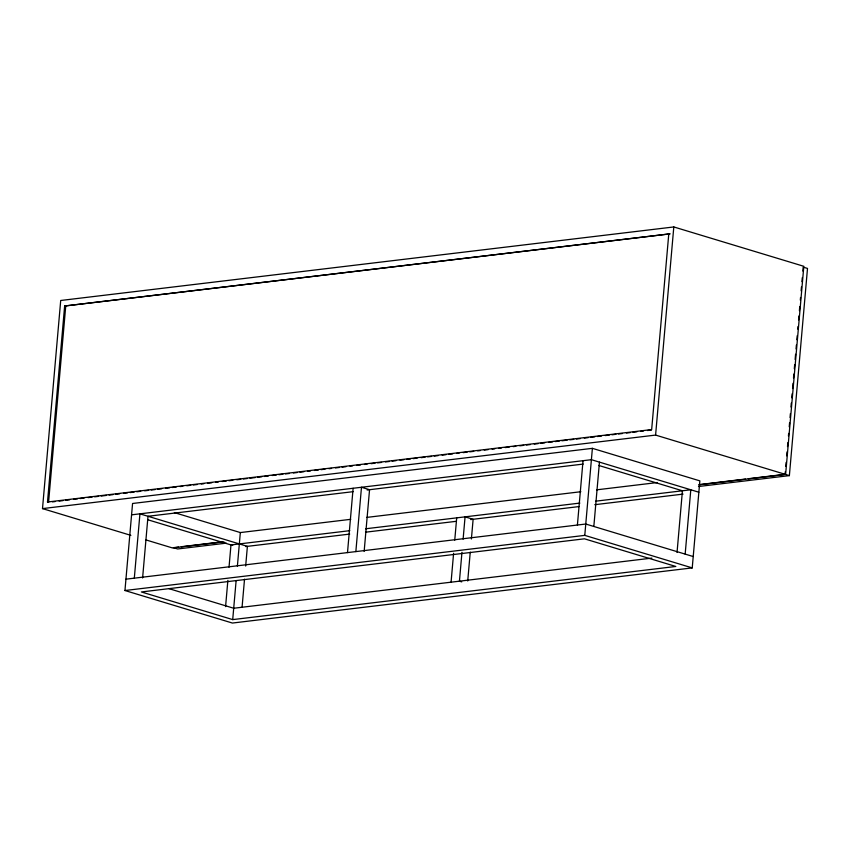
<?xml version="1.0" encoding="UTF-8"?>
<svg xmlns="http://www.w3.org/2000/svg" width="850" height="850" viewBox="0 0 850 850"><rect width="100%" height="100%" fill="white"/><g stroke="black" fill="none" stroke-linecap="round" stroke-linejoin="round"><path stroke-width="1.27" d="M130.868 535.362L42.5 508.608L60.711 300.486L673.806 226.95L803.824 266.305L785.612 474.438L698.594 484.872M65.716 306.329L48.567 502.35L47.494 502.021L64.642 306L669.885 233.867L64.642 306M124.95 590.527L132.568 503.487L592.386 448.343L699.847 480.866L692.229 567.896L232.411 623.05L124.95 590.527L584.779 535.372L692.229 567.896M134.311 578.17L139.931 513.836L247.393 546.359L245.671 566.047M142.598 577.979L147.996 516.279L353.111 491.672M225.579 606.624L227.874 580.369M229.022 567.237L230.977 544.924L349.775 530.676M232.709 619.607L675.814 566.461L584.471 538.815L141.376 591.961L232.709 619.607L236.119 580.678M237.384 566.238L240.327 532.567L350.774 519.318M242.112 606.751L244.524 579.179M347.501 552.596L353.122 488.272M355.853 551.597L361.484 487.263L369.548 489.706L364.151 551.406M451.074 582.186L453.603 553.297M454.75 540.164L456.705 517.852M461.964 552.298L459.436 581.177L461.741 581.878M463.112 539.166L465.067 516.853L473.121 519.286L471.399 538.985M467.723 580.996L470.252 552.107M577.405 525.024L583.036 460.7M584.779 535.372L592.386 448.343M593.831 526.458L599.452 462.134M668.812 233.548L651.663 429.569L47.494 502.021M42.5 508.608L655.594 435.083L673.806 226.95M677.036 552.479L682.433 490.779L598.708 465.439M685.164 554.104L690.795 489.781L595.659 501.181M748.191 478.741L785.071 474.311L785.304 471.676M785.772 466.395L786.112 462.432M786.696 455.834L787.036 451.881M787.504 446.601L787.844 442.638M788.428 436.039L788.651 433.404M789.236 426.806L789.576 422.843M790.043 417.573L790.383 413.61M790.968 407.012L791.308 403.049M791.775 397.779L792.115 393.816M792.582 388.535L793.039 383.254M793.507 377.984L793.847 374.021M794.314 368.741L794.654 364.788M795.122 359.507L795.579 354.227M796.046 348.946L796.386 344.994M796.854 339.713L797.194 335.75M797.778 329.152L798.001 326.517M798.586 319.919L798.926 315.956M799.393 310.675L799.733 306.723M800.317 300.124L800.551 297.479M801.125 290.881L801.465 286.928M801.933 281.647L802.283 277.684M802.857 271.086L803.197 267.134L807.5 268.43L789.374 475.618L698.487 486.519M52.509 501.872L55.144 501.564M59.096 501.086L63.038 500.608M65.673 500.299L69.626 499.821M73.567 499.354L77.52 498.876M80.155 498.557L84.108 498.089M88.049 497.611L92.002 497.144M94.637 496.825L98.579 496.347M101.214 496.039L106.484 495.401M109.108 495.082L113.061 494.615M115.696 494.296L119.637 493.829M123.59 493.351L127.543 492.873M130.178 492.564L134.119 492.086M136.754 491.767L140.707 491.3M144.649 490.822L148.601 490.354M151.236 490.036L155.178 489.558M157.813 489.249L161.766 488.771M165.708 488.304L169.66 487.826M172.295 487.507L176.248 487.039M180.189 486.561L182.824 486.243M186.777 485.775L190.719 485.297M193.354 484.978L197.306 484.511M201.248 484.033L203.883 483.724M207.836 483.246L211.788 482.768M215.73 482.301L218.365 481.982M222.317 481.514L226.259 481.036M228.894 480.717L232.847 480.25M236.789 479.772L240.741 479.304M243.376 478.986L247.318 478.507M249.953 478.199L255.223 477.562M257.858 477.243L261.8 476.776M264.435 476.457L268.387 475.989M272.329 475.511L276.282 475.033M278.917 474.725L282.859 474.247M285.494 473.928L289.446 473.461M293.388 472.983L297.341 472.515M299.976 472.196L303.928 471.718M307.87 471.251L310.505 470.932M314.457 470.464L318.399 469.986M321.034 469.668L324.987 469.2M328.929 468.722L331.564 468.403M335.516 467.936L339.458 467.457M342.093 467.149L346.046 466.671M349.998 466.193L352.623 465.885M356.575 465.407L360.527 464.939M364.469 464.461L367.104 464.142M371.057 463.675L374.999 463.197M377.634 462.878L381.586 462.411M385.528 461.933L389.481 461.465M392.116 461.146L396.068 460.668M400.01 460.201L403.962 459.723M406.598 459.414L410.539 458.936M413.174 458.618L417.127 458.15M421.069 457.672L425.021 457.204M427.656 456.886L431.598 456.408M434.233 456.099L438.186 455.621M442.138 455.143L446.08 454.676M448.715 454.357L452.668 453.889M456.609 453.411L459.244 453.092M463.197 452.625L467.139 452.147M469.774 451.828L473.726 451.361M477.668 450.882L480.303 450.574M484.256 450.096L488.208 449.618M492.15 449.151L494.785 448.832M498.737 448.364L501.362 448.046M505.314 447.567L509.267 447.1M513.209 446.622L515.844 446.303M519.796 445.836L523.738 445.358M526.373 445.039L530.326 444.571M534.278 444.093L538.22 443.626M540.855 443.307L544.808 442.829M548.749 442.361L552.702 441.883M555.337 441.575L559.279 441.097M561.914 440.778L567.184 440.151M569.808 439.832L573.761 439.365M576.396 439.046L580.348 438.568M584.29 438.101L588.242 437.623M590.878 437.304L594.819 436.836M597.454 436.517L601.407 436.05M605.349 435.572L609.301 435.094M611.936 434.786L615.878 434.308M618.513 433.989L622.466 433.521M626.418 433.043L630.36 432.576M632.995 432.257L636.947 431.779M640.889 431.311L643.524 430.993M647.477 430.525L651.419 430.047M131.58 514.834L591.398 459.691L698.849 492.214M367.158 489.993L583.206 464.079M366.552 517.427L580.869 491.725M596.647 489.834L657.124 482.577M178.627 547.049L173.379 547.676L177.671 548.972L226.27 543.15M181.252 546.731L221.967 541.843M699.454 484.585L745.556 479.049M223.943 541.801L172.518 547.963L146.009 539.941M365.553 528.785L579.881 503.083M245.618 546.571L349.701 534.087M365.511 532.196L456.429 521.294M470.73 519.573L578.956 506.589M594.766 504.698L683.039 494.116M125.949 579.169L585.767 524.025L693.228 556.548M651.822 558.11L233.708 608.249L169.012 588.668M655.594 435.083L785.612 474.438M785.071 474.311L789.374 475.618M174.356 512.603L240.327 532.567M148.006 519.817L232.709 545.445"/></g></svg>
